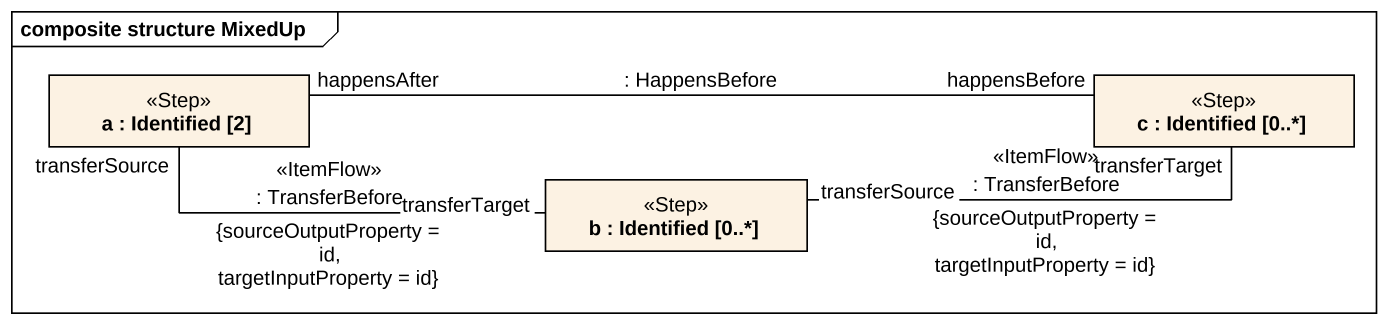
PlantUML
@startuml
mainframe composite structure MixedUp
rectangle "a : Identified [2]" as a <<Step>>
rectangle "c : Identified [0..*]" as c <<Step>>
rectangle "b : Identified [0..*]" as b <<Step>>
a "happensAfter" -right- "happensBefore" c : : HappensBefore
a "transferSource" -right- "transferTarget" b : <<ItemFlow>>\n: TransferBefore\n{sourceOutputProperty = id, targetInputProperty = id}
b "transferSource" -right- "transferTarget" c : <<ItemFlow>>\n: TransferBefore\n{sourceOutputProperty = id, targetInputProperty = id}
@enduml
